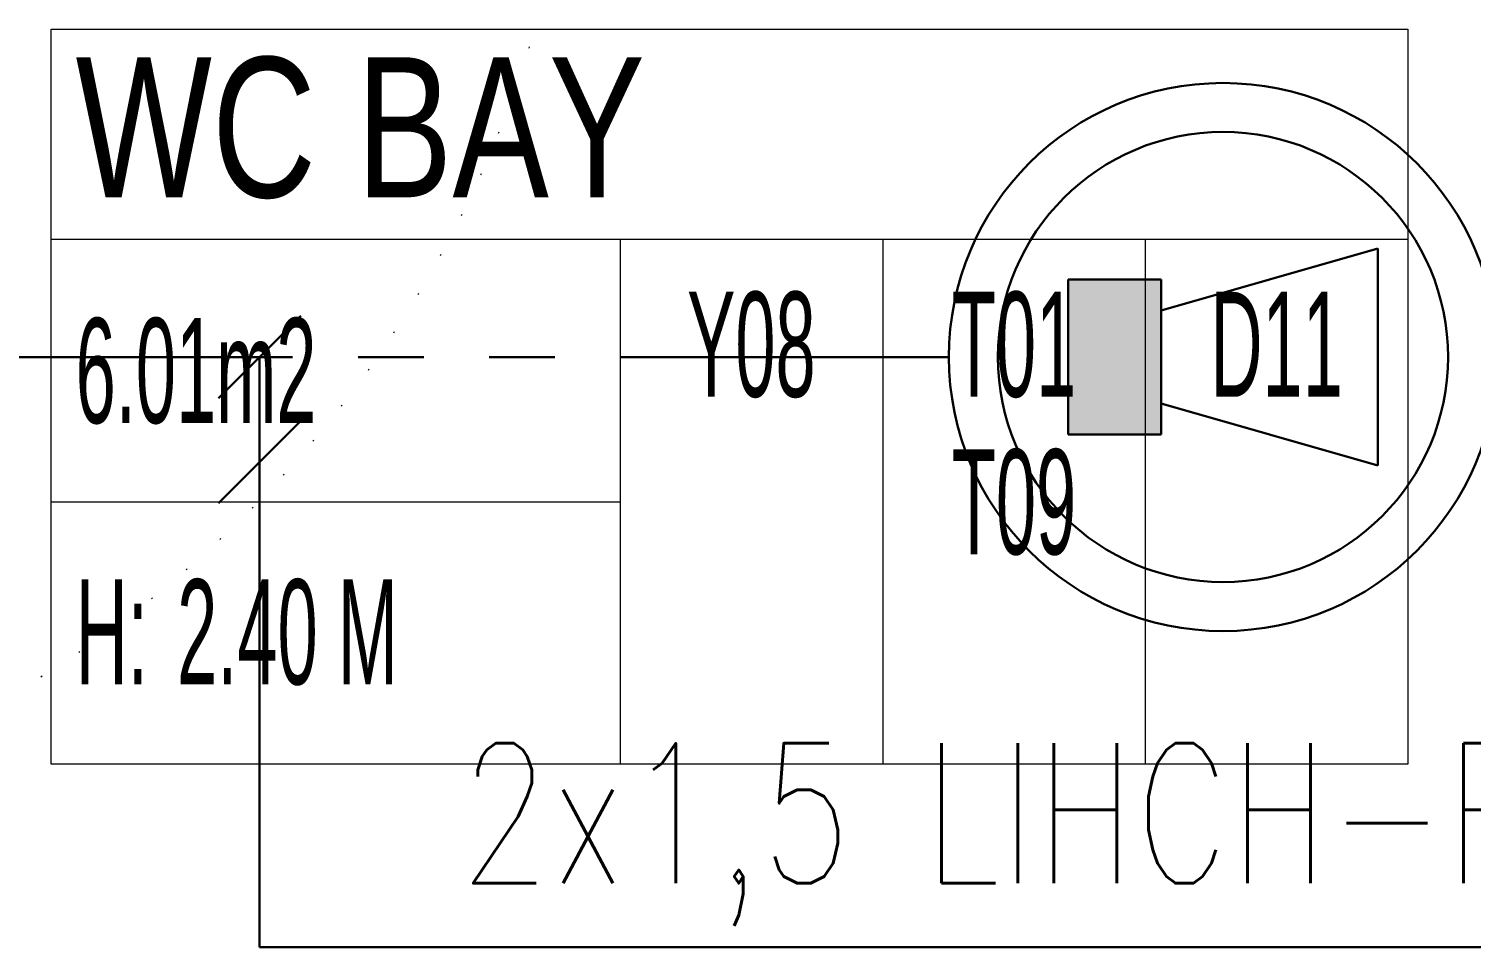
# Model space of a CAD drawing. Extents: x -1299 to 23780, y -3010 to 8106.
# Drawn here: x 14235.5 to 14338.5, y 2696.7 to 2762.3 of the extents above; entities that cross this region are included whole.
import ezdxf
from ezdxf.enums import TextEntityAlignment as Align

# ---------------------------------------------------------------- set-up
doc = ezdxf.new("R2010")
doc.units = 0
doc.header["$LTSCALE"] = 25
doc.header["$MEASUREMENT"] = 0
doc.linetypes.add('DOT2', pattern=[0.125, 0, -0.125])
doc.linetypes.add('PHANTOM2', pattern=[1.25, 0.625, -0.125, 0.125, -0.125, 0.125, -0.125])
doc.layers.get('0').update_dxf_attribs({"color": 9, "lineweight": 9})
for name, color, linetype, lineweight in [('20', 9, 'DOT2', 9), ('21', 9, 'Continuous', 9), ('E-3W ACİL ANONS İÇİN HOPARLÖR (GÖMME) (YANGINA DAYANIKLI)', 7, 'Continuous', 30), ('E-KABLO', 7, 'Continuous', 30), ('E-YANGIN', 7, 'Continuous', 30), ('E-YAZI', 7, 'Continuous', 30)]:
    doc.layers.add(name, color=color, linetype=linetype, lineweight=lineweight)
doc.styles.add('Arial', font='arial.ttf', dxfattribs={"height": 2.5})
doc.styles.add('ILGAZ', font='txttw.shx')
doc.styles.add('MuuM_TEXT-STANDART', font='ARIALN.TTF')

# ---------------------------------------------------------------- blocks, each defined once
blk = doc.blocks.new('0_roomno2-flat-2')
at = {"layer": '21'}
blk.add_lwpolyline([(96.88, -52.5), (0, -52.5), (0, 0), (96.88, 0)], close=True, dxfattribs=at)
for points in [[(0, -15), (96.88, -15)], [(40.62, -15), (40.62, -52.5)], [(59.38, -15), (59.38, -52.5)], [(78.12, -15), (78.12, -52.5)], [(0, -33.75), (40.62, -33.75)]]:
    blk.add_lwpolyline(points, dxfattribs=at)
at = {"layer": '21', "style": 'MuuM_TEXT-STANDART', "width": 0.6}
blk.add_text('H:', height=7.5, dxfattribs=at).set_placement((1.75, -43.04), align=Align.MIDDLE_LEFT)
at = {"layer": '21', "style": 'Arial'}
blk.add_attdef('ODANO', (0, 5.85), '', height=10, dxfattribs=at)
blk.add_attdef('MEKANADI', text='', height=10, dxfattribs=at).set_placement((1.75, -15), align=Align.BOTTOM_LEFT)
at = {"layer": '21', "style": 'MuuM_TEXT-STANDART', "width": 0.6}
for tag, p in [('YER01', (50, -22.5)), ('TAVAN01', (68.75, -22.5)), ('DUVAR01', (87.5, -22.5)), ('YER02', (50, -33.75)), ('TAVAN02', (68.75, -33.75)), ('DUVAR02', (87.5, -33.75)), ('YER03', (50, -45)), ('TAVAN03', (68.75, -45)), ('DUVAR03', (87.5, -45))]:
    blk.add_attdef(tag, text='', height=7.5, dxfattribs=at).set_placement(p, align=Align.MIDDLE_CENTER)
for tag, p in [('M2', (1.75, -24.38)), ('TEMIZTAVANYUKSEKLIGI', (9, -43.04))]:
    blk.add_attdef(tag, text='', height=7.5, dxfattribs=at).set_placement(p, align=Align.MIDDLE_LEFT)
blk = doc.blocks.new('p-kapı')
at = {"layer": '20'}
blk.add_arc((4.87, -4.6), 81.6, 270.1053, 0, dxfattribs=at)
blk = doc.blocks.new('p-2. kat planı')
blk.add_blockref('p-kapı', (14188.5, 2790))
ref = blk.add_blockref('0_roomno2-flat-2', (14237.11, 2762.29))
ref.add_attrib('MEKANADI', 'WC BAY', dxfattribs={"layer": '21', "height": 10, "style": 'MuuM_TEXT-STANDART', "width": 0.9}).set_placement((14238.86, 2747.29), align=Align.BOTTOM_LEFT)
ref.add_attrib('M2', '6.01m2', dxfattribs={"layer": '21', "height": 7.5, "style": 'MuuM_TEXT-STANDART', "width": 0.6}).set_placement((14238.86, 2737.91), align=Align.MIDDLE_LEFT)
ref.add_attrib('TEMIZTAVANYUKSEKLIGI', '2.40 M', dxfattribs={"layer": '21', "height": 7.5, "style": 'MuuM_TEXT-STANDART', "width": 0.6}).set_placement((14246.11, 2719.25), align=Align.MIDDLE_LEFT)
ref.add_attrib('YER01', 'Y08', dxfattribs={"layer": '21', "height": 7.5, "style": 'MuuM_TEXT-STANDART', "width": 0.6}).set_placement((14287.11, 2739.79), align=Align.MIDDLE_CENTER)
ref.add_attrib('TAVAN01', 'T01', dxfattribs={"layer": '21', "height": 7.5, "style": 'MuuM_TEXT-STANDART', "width": 0.6}).set_placement((14305.86, 2739.79), align=Align.MIDDLE_CENTER)
ref.add_attrib('DUVAR01', 'D11', dxfattribs={"layer": '21', "height": 7.5, "style": 'MuuM_TEXT-STANDART', "width": 0.6}).set_placement((14324.61, 2739.79), align=Align.MIDDLE_CENTER)
ref.add_attrib('TAVAN02', 'T09', dxfattribs={"layer": '21', "height": 7.5, "style": 'MuuM_TEXT-STANDART', "width": 0.6}).set_placement((14305.86, 2728.54), align=Align.MIDDLE_CENTER)
blk = doc.blocks.new('100_3W ACİL ANONS İÇİN HOPARLÖR (GÖMME) (YANGINA DAYANIKLI)')
at = {"layer": 'E-3W ACİL ANONS İÇİN HOPARLÖR (GÖMME) (YANGINA DAYANIKLI)', "color": 4}
for p, q in [((-0.632, 0.474), (1.58, 1.106)), ((1.58, -1.106), (1.58, 1.106)), ((-1.58, -0.79), (-1.58, 0.79)), ((-1.58, 0.79), (-0.632, 0.79)), ((-0.632, 0.79), (-0.632, -0.79)), ((-0.632, -0.474), (1.58, -1.106)), ((-0.632, -0.79), (-1.58, -0.79))]:
    blk.add_line(p, q, dxfattribs=at)
at = {"layer": 'E-3W ACİL ANONS İÇİN HOPARLÖR (GÖMME) (YANGINA DAYANIKLI)', "color": 3}
for radius in [2.796, 2.296]:
    blk.add_circle((0, 0), radius, dxfattribs=at)
at = {"layer": 'E-3W ACİL ANONS İÇİN HOPARLÖR (GÖMME) (YANGINA DAYANIKLI)', "color": 4}
blk.add_solid([(-1.58, 0.79), (-0.632, 0.79), (-1.58, -0.79), (-0.632, -0.79)], dxfattribs=at)

msp = doc.modelspace()

# ---------------------------------------------------------------- linework, layer by layer
at = {"layer": 'E-KABLO', "color": 7}
for p, q in [((14254.94, 2741.82), (14249.05, 2735.93)), ((14254.94, 2734.32), (14249.05, 2728.43))]:
    msp.add_line(p, q, dxfattribs=at)
at = {"layer": 'E-KABLO', "color": 5, "linetype": 'PHANTOM2', "ltscale": 1.5}
msp.add_line((14301.21, 2738.88), (14202.78, 2738.88), dxfattribs=at)
at = {"layer": 'E-YANGIN'}
for q in [(14252, 2738.88), (14419.19, 2696.73)]:
    msp.add_line((14252, 2696.73), q, dxfattribs=at)

# ---------------------------------------------------------------- block references
msp.add_blockref('p-2. kat planı', (0, 0))
at = {"layer": 'E-3W ACİL ANONS İÇİN HOPARLÖR (GÖMME) (YANGINA DAYANIKLI)', "xscale": 7, "yscale": 7, "zscale": 7}
msp.add_blockref('100_3W ACİL ANONS İÇİN HOPARLÖR (GÖMME) (YANGINA DAYANIKLI)', (14320.78, 2738.88), dxfattribs=at)

# ---------------------------------------------------------------- texts
at = {"layer": 'E-YAZI', "color": 3, "style": 'ILGAZ', "width": 0.75}
msp.add_text('2x1,5 LIHCH-Fe180/PH90', height=10, dxfattribs=at).set_placement((14266.28, 2701.3))

doc.saveas('drawing.dxf')
